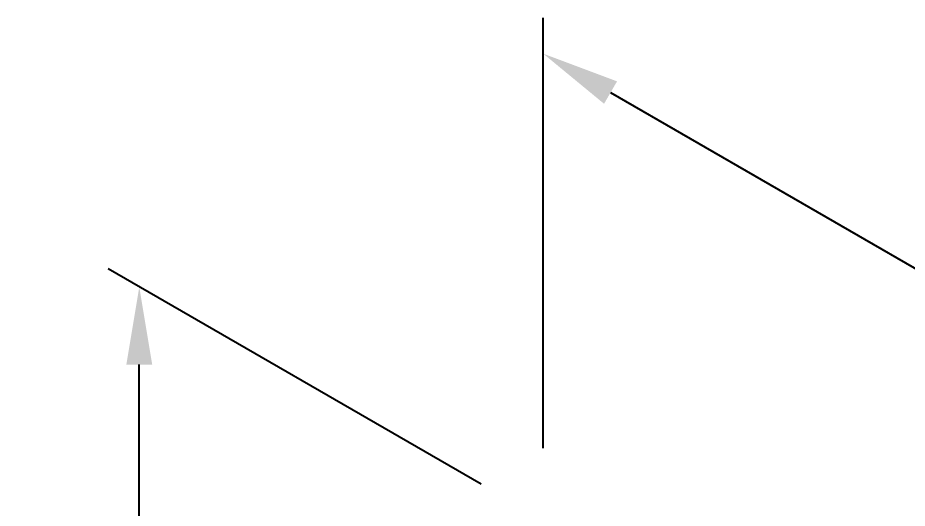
# Model space of a CAD drawing. Header units: millimetres. Extents: x 0 to 594, y 0 to 420.
# Drawn here: x 233.22 to 261.82, y 380.38 to 396.15 of the extents above; entities that cross this region are included whole.
import ezdxf

# ---------------------------------------------------------------- set-up
doc = ezdxf.new("R2010")
doc.units = ezdxf.units.MM
doc.header["$LTSCALE"] = 0.25
doc.layers.add('치수', color=1, linetype='Continuous')
doc.styles.add('AdskIsoMetric', font='arial.ttf', dxfattribs={"width": 0.8, "height": 2.5})
doc.styles.add('AdskIsoMetric-30', font='arial.ttf', dxfattribs={"width": 0.8, "height": 2.5})
doc.styles.add('AdskIsoMetric30', font='arial.ttf', dxfattribs={"width": 0.8, "oblique": 30, "height": 2.5})
doc.dimstyles.new('AdskIsoMetric', dxfattribs={"dimtxt": 2.5, "dimasz": 2.5, "dimexe": 1, "dimexo": 2, "dimgap": 0.8, "dimtad": 1, "dimdec": 0, "dimrnd": 1, "dimzin": 0, "dimdsep": 46, "dimtxsty": 'AdskIsoMetric', "dimcen": 0, "dimclrt": 7, "dimadec": 0, "dimazin": 0, "dimtfac": 1, "dimtdec": 0, "dimtmove": 1, "dimatfit": 3, "dimfxl": 0, "dimfrac": 2, "dimtolj": 1, "dimtzin": 0, "dimarcsym": 0})

# ---------------------------------------------------------------- blocks, each defined once
blk = doc.blocks.new('*D24')
at = {"layer": 'Defpoints', "color": 0}
for p in [(250.114, 380), (333.972, 346.585), (333.972, 331.585)]:
    blk.add_point(p, dxfattribs=at)
at = {"layer": '치수', "color": 0, "lineweight": -2}
for p, q in [((250.114, 382.31), (250.114, 396.155)), ((252.279, 393.75), (331.806, 347.835)), ((333.972, 333.894), (333.972, 347.74))]:
    blk.add_line(p, q, dxfattribs=at)
at = {"layer": '치수', "color": 0}
for points in [[(252.487, 394.111), (252.07, 393.389), (250.114, 395)], [(332.015, 348.196), (331.598, 347.474), (333.972, 346.585)]]:
    blk.add_solid(points, dxfattribs=at)
at = {"layer": '치수', "color": 7, "insert": (292.043, 373.409), "char_height": 2.5, "attachment_point": 5, "rotation": 330, "style": 'AdskIsoMetric-30'}
blk.add_mtext('\\A1;2134', dxfattribs=at)
blk = doc.blocks.new('*D25')
at = {"layer": 'Defpoints', "color": 0}
for p in [(237.123, 387.5), (250.114, 380), (250.114, 222.375)]:
    blk.add_point(p, dxfattribs=at)
at = {"layer": '치수', "color": 0, "lineweight": -2}
for p, q in [((248.114, 381.155), (236.123, 388.077)), ((237.123, 232.375), (237.123, 385)), ((248.114, 223.53), (236.123, 230.453))]:
    blk.add_line(p, q, dxfattribs=at)
at = {"layer": '치수', "color": 0}
for points in [[(236.707, 385), (237.54, 385), (237.123, 387.5)], [(236.707, 232.375), (237.54, 232.375), (237.123, 229.875)]]:
    blk.add_solid(points, dxfattribs=at)
at = {"layer": '치수', "color": 7, "insert": (234.857, 309.996), "char_height": 2.5, "attachment_point": 5, "rotation": 90, "style": 'AdskIsoMetric30'}
blk.add_mtext('\\A1;4479', dxfattribs=at)

msp = doc.modelspace()

# ---------------------------------------------------------------- dimensions: what is measured, and where the dimension line sits
at = {"layer": '치수'}
for base, p1, p2, angle, text, override, picture, middle in [((333.972, 346.585), (250.114, 380), (333.972, 331.585), 330, '2134', {"dimtad": 0, "dimlfac": 22.03625, "dimtxsty": 'AdskIsoMetric-30', "dimse1": 0, "dimse2": 0, "dimsd1": 0, "dimsd2": 0, "dimtmove": 1}, '*D24', (292.043, 373.409)), ((237.123, 387.5), (250.114, 222.375), (250.114, 380), 90, '4479', {"dimtad": 0, "dimlfac": 28.413025, "dimtxsty": 'AdskIsoMetric30', "dimse1": 0, "dimse2": 0, "dimsd1": 0, "dimsd2": 0, "dimtmove": 1}, '*D25', (234.857, 309.996))]:
    dim = msp.add_linear_dim(base=base, p1=p1, p2=p2, angle=angle, text=text, dimstyle='AdskIsoMetric', override=override, dxfattribs=at)
    dim.commit()
    dim.dimension.update_dxf_attribs({"geometry": picture, "text_midpoint": middle, "dimtype": 160})

doc.saveas('drawing.dxf')
